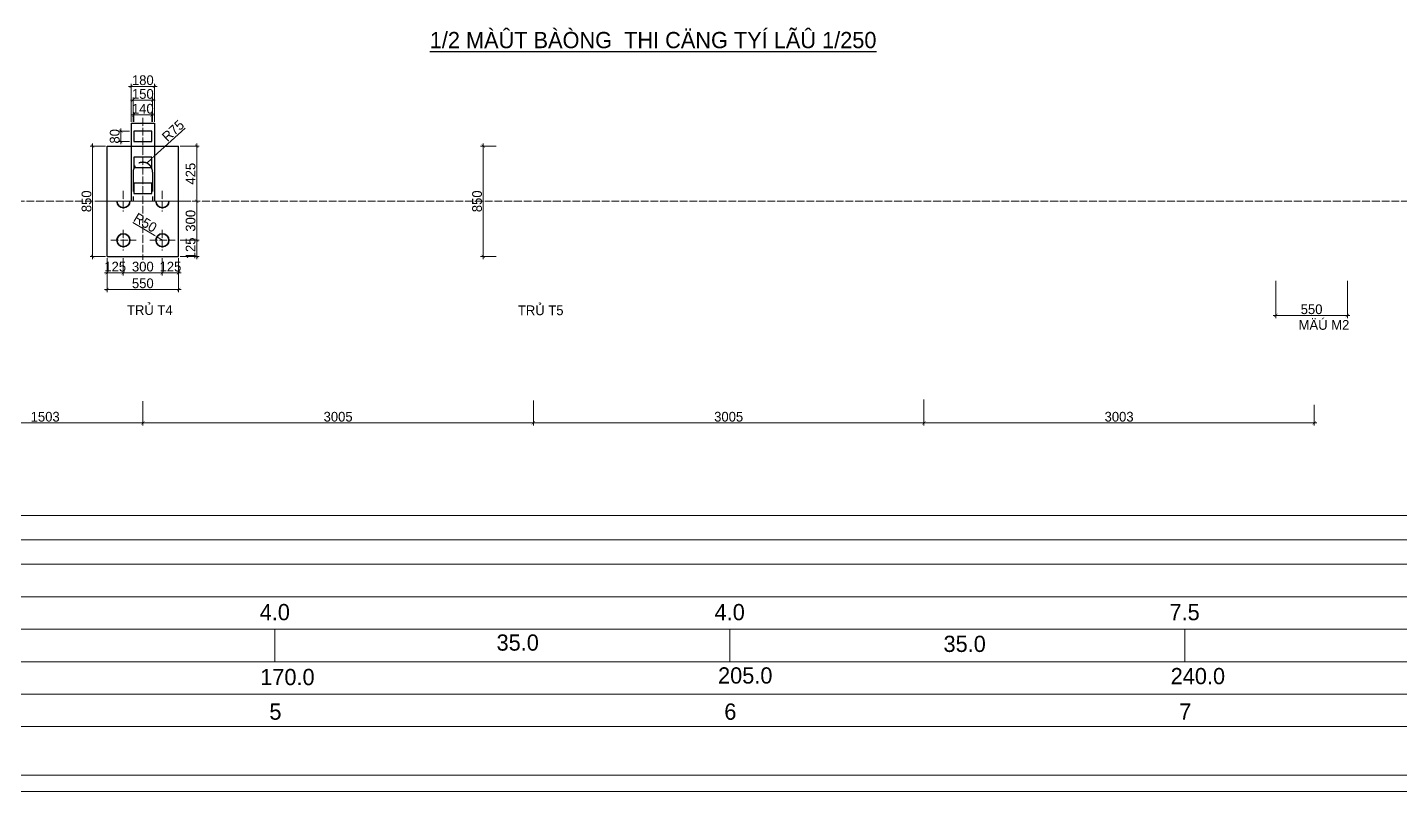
# Model space of a CAD drawing. Header units: millimetres. Extents: x -354608 to 492029, y -885357 to -234285.
# Drawn here: x -175870 to -70226, y -723828 to -665027 of the extents above; entities that cross this region are included whole.
import ezdxf

# ---------------------------------------------------------------- set-up
doc = ezdxf.new("R2010")
doc.units = ezdxf.units.MM
doc.header["$LTSCALE"] = 0.25
doc.header["$MEASUREMENT"] = 0
doc.header["$PDMODE"] = 34
doc.linetypes.add('ACAD_ISO02W100', pattern=[15, 12, -3])
doc.linetypes.add('ACAD_ISO04W100', pattern=[30, 24, -3, 0, -3])
doc.layers.get('0').update_dxf_attribs({"lineweight": 30})
for name, color, linetype, lineweight in [('!text', 130, 'Continuous', 20), ('2', 253, 'Continuous', 15), ('dam', 1, 'Continuous', 35), ('duong 1', 1, 'Continuous', 30), ('duong 3', 3, 'Continuous', 30), ('duongtam', 3, 'ACAD_ISO04W100', 18), ('dut', 2, 'ACAD_ISO02W100', 30)]:
    doc.layers.add(name, color=color, linetype=linetype, lineweight=lineweight)
doc.styles.add('K-THUOC', font='11_3664_VSWICONN.TTF')
doc.styles.get("Standard").update_dxf_attribs({"font": 'VNswitzerlandcondlight.TTF'})
doc.dimstyles.new('CHUAN TL 250', dxfattribs={"dimscale": 250, "dimtxt": 3, "dimasz": 1, "dimexe": 0.8, "dimexo": 0.5, "dimgap": 0.35, "dimtad": 1, "dimdec": 0, "dimlfac": 0.1, "dimzin": 0, "dimdsep": 46, "dimtxsty": 'K-THUOC', "dimblk": 'ARCHTICK', "dimcen": 1, "dimdle": 0.8, "dimclrd": 7, "dimclre": 7, "dimclrt": 256, "dimadec": 0, "dimazin": 0, "dimtfac": 1, "dimtdec": 0, "dimtmove": 0, "dimatfit": 3, "dimfxl": 0, "dimfrac": 2, "dimtolj": 1, "dimtzin": 0, "dimlwd": 15, "dimlwe": 15, "dimarcsym": 0})
doc.dimstyles.new('CHUAN TL 250$4', dxfattribs={"dimscale": 250, "dimtxt": 3, "dimasz": 1, "dimexe": 0.8, "dimexo": 0.5, "dimgap": 0.35, "dimtad": 1, "dimdec": 0, "dimlfac": 0.1, "dimzin": 0, "dimdsep": 46, "dimtxsty": 'K-THUOC', "dimblk1": 'ARCHTICK', "dimsah": 1, "dimcen": 1, "dimdle": 0.8, "dimclrd": 7, "dimclre": 7, "dimclrt": 256, "dimadec": 0, "dimazin": 0, "dimtfac": 1, "dimtdec": 0, "dimtmove": 0, "dimatfit": 3, "dimfxl": 0, "dimfrac": 2, "dimtolj": 1, "dimtzin": 0, "dimlwd": 15, "dimlwe": 15, "dimarcsym": 0})

# ---------------------------------------------------------------- blocks, each defined once
blk = doc.blocks.new('_ArchTick')
at = {"color": 0, "linetype": 'ByBlock', "const_width": 0.15}
blk.add_lwpolyline([(-0.5, -0.5), (0.5, 0.5)], dxfattribs=at)
blk = doc.blocks.new('*D357')
at = {"layer": '2', "color": 7, "lineweight": 15}
for p, q in [((-79819, -684530), (-79819, -687388)), ((-74319, -684530), (-74319, -687388)), ((-74119, -687188), (-80019, -687188))]:
    blk.add_line(p, q, dxfattribs=at)
at = {"layer": 'Defpoints', "color": 0}
for p in [(-79819, -684405), (-74319, -684405), (-79819, -687188)]:
    blk.add_point(p, dxfattribs=at)
at = {"layer": '2', "color": 7, "lineweight": 15, "xscale": 250, "yscale": 250, "zscale": 250, "rotation": 180}
blk.add_blockref('_ArchTick', (-79819, -687188), dxfattribs=at)
at = {"layer": '2', "color": 7, "lineweight": 15, "xscale": 250, "yscale": 250, "zscale": 250}
blk.add_blockref('_ArchTick', (-74319, -687188), dxfattribs=at)
at = {"layer": '2', "insert": (-77069, -686717), "char_height": 750, "attachment_point": 5, "style": 'K-THUOC'}
blk.add_mtext('\\A1;550', dxfattribs=at)
blk = doc.blocks.new('*D424')
at = {"layer": '2', "color": 7, "lineweight": 15}
for p, q in [((-169744, -682780), (-169744, -684106)), ((-168494, -682780), (-168494, -684106)), ((-169944, -683906), (-168294, -683906))]:
    blk.add_line(p, q, dxfattribs=at)
at = {"layer": 'Defpoints', "color": 0}
for p in [(-169744, -682655), (-168494, -682655), (-168494, -683906)]:
    blk.add_point(p, dxfattribs=at)
at = {"layer": '2', "color": 7, "lineweight": 15, "xscale": 250, "yscale": 250, "zscale": 250, "rotation": 180}
blk.add_blockref('_ArchTick', (-169744, -683906), dxfattribs=at)
at = {"layer": '2', "color": 7, "lineweight": 15, "xscale": 250, "yscale": 250, "zscale": 250}
blk.add_blockref('_ArchTick', (-168494, -683906), dxfattribs=at)
at = {"layer": '2', "insert": (-169119, -683437), "char_height": 750, "attachment_point": 5, "style": 'K-THUOC'}
blk.add_mtext('\\A1;125', dxfattribs=at)
blk = doc.blocks.new('*D425')
at = {"layer": '2', "color": 7, "lineweight": 15}
for p, q in [((-168494, -682780), (-168494, -684106)), ((-165494, -682780), (-165494, -684106)), ((-168694, -683906), (-165294, -683906))]:
    blk.add_line(p, q, dxfattribs=at)
at = {"layer": 'Defpoints', "color": 0}
for p in [(-168494, -682655), (-165494, -682655), (-165494, -683906)]:
    blk.add_point(p, dxfattribs=at)
at = {"layer": '2', "color": 7, "lineweight": 15, "xscale": 250, "yscale": 250, "zscale": 250, "rotation": 180}
blk.add_blockref('_ArchTick', (-168494, -683906), dxfattribs=at)
at = {"layer": '2', "color": 7, "lineweight": 15, "xscale": 250, "yscale": 250, "zscale": 250}
blk.add_blockref('_ArchTick', (-165494, -683906), dxfattribs=at)
at = {"layer": '2', "insert": (-166994, -683436), "char_height": 750, "attachment_point": 5, "style": 'K-THUOC'}
blk.add_mtext('\\A1;300', dxfattribs=at)
blk = doc.blocks.new('*D426')
at = {"layer": '2', "color": 7, "lineweight": 15}
for p, q in [((-165494, -682780), (-165494, -684106)), ((-164244, -682780), (-164244, -684106)), ((-165694, -683906), (-164044, -683906))]:
    blk.add_line(p, q, dxfattribs=at)
at = {"layer": 'Defpoints', "color": 0}
for p in [(-165494, -682655), (-164244, -682655), (-164244, -683906)]:
    blk.add_point(p, dxfattribs=at)
at = {"layer": '2', "color": 7, "lineweight": 15, "xscale": 250, "yscale": 250, "zscale": 250, "rotation": 180}
blk.add_blockref('_ArchTick', (-165494, -683906), dxfattribs=at)
at = {"layer": '2', "color": 7, "lineweight": 15, "xscale": 250, "yscale": 250, "zscale": 250}
blk.add_blockref('_ArchTick', (-164244, -683906), dxfattribs=at)
at = {"layer": '2', "insert": (-164869, -683437), "char_height": 750, "attachment_point": 5, "style": 'K-THUOC'}
blk.add_mtext('\\A1;125', dxfattribs=at)
blk = doc.blocks.new('*D427')
at = {"layer": '2', "color": 7, "lineweight": 15}
for p, q in [((-169744, -682780), (-169744, -685391)), ((-164244, -682780), (-164244, -685391)), ((-164044, -685191), (-169944, -685191))]:
    blk.add_line(p, q, dxfattribs=at)
at = {"layer": 'Defpoints', "color": 0}
for p in [(-169744, -682655), (-164244, -682655), (-169744, -685191)]:
    blk.add_point(p, dxfattribs=at)
at = {"layer": '2', "color": 7, "lineweight": 15, "xscale": 250, "yscale": 250, "zscale": 250, "rotation": 180}
blk.add_blockref('_ArchTick', (-169744, -685191), dxfattribs=at)
at = {"layer": '2', "color": 7, "lineweight": 15, "xscale": 250, "yscale": 250, "zscale": 250}
blk.add_blockref('_ArchTick', (-164244, -685191), dxfattribs=at)
at = {"layer": '2', "insert": (-166994, -684721), "char_height": 750, "attachment_point": 5, "style": 'K-THUOC'}
blk.add_mtext('\\A1;550', dxfattribs=at)
blk = doc.blocks.new('*D428')
at = {"layer": '2', "color": 7, "lineweight": 15}
for p, q in [((-162847, -682855), (-162847, -681205)), ((-164119, -681405), (-162647, -681405)), ((-164119, -682655), (-162647, -682655))]:
    blk.add_line(p, q, dxfattribs=at)
at = {"layer": 'Defpoints', "color": 0}
for p in [(-164244, -681405), (-162847, -681405), (-164244, -682655)]:
    blk.add_point(p, dxfattribs=at)
at = {"layer": '2', "color": 7, "lineweight": 15, "xscale": 250, "yscale": 250, "zscale": 250}
for p, rotation in [((-162847, -681405), 90), ((-162847, -682655), 270)]:
    blk.add_blockref('_ArchTick', p, dxfattribs=dict(at, rotation=rotation))
at = {"layer": '2', "insert": (-163317, -682030), "char_height": 750, "attachment_point": 5, "rotation": 90, "style": 'K-THUOC'}
blk.add_mtext('\\A1;125', dxfattribs=at)
blk = doc.blocks.new('*D429')
at = {"layer": '2', "color": 7, "lineweight": 15}
for p, q in [((-162847, -681605), (-162847, -678205)), ((-163181, -678405), (-162647, -678405)), ((-164119, -681405), (-162647, -681405))]:
    blk.add_line(p, q, dxfattribs=at)
at = {"layer": 'Defpoints', "color": 0}
for p in [(-163306, -678405), (-162847, -678405), (-164244, -681405)]:
    blk.add_point(p, dxfattribs=at)
at = {"layer": '2', "color": 7, "lineweight": 15, "xscale": 250, "yscale": 250, "zscale": 250}
for p, rotation in [((-162847, -678405), 90), ((-162847, -681405), 270)]:
    blk.add_blockref('_ArchTick', p, dxfattribs=dict(at, rotation=rotation))
at = {"layer": '2', "insert": (-163318, -679905), "char_height": 750, "attachment_point": 5, "rotation": 90, "style": 'K-THUOC'}
blk.add_mtext('\\A1;300', dxfattribs=at)
blk = doc.blocks.new('*D430')
at = {"layer": '2', "color": 7, "lineweight": 15}
for p, q in [((-162847, -678605), (-162847, -673955)), ((-164119, -674155), (-162647, -674155)), ((-163181, -678405), (-162647, -678405))]:
    blk.add_line(p, q, dxfattribs=at)
at = {"layer": 'Defpoints', "color": 0}
for p in [(-164244, -674155), (-162847, -674155), (-163306, -678405)]:
    blk.add_point(p, dxfattribs=at)
at = {"layer": '2', "color": 7, "lineweight": 15, "xscale": 250, "yscale": 250, "zscale": 250}
for p, rotation in [((-162847, -674155), 90), ((-162847, -678405), 270)]:
    blk.add_blockref('_ArchTick', p, dxfattribs=dict(at, rotation=rotation))
at = {"layer": '2', "insert": (-163317, -676280), "char_height": 750, "attachment_point": 5, "rotation": 90, "style": 'K-THUOC'}
blk.add_mtext('\\A1;425', dxfattribs=at)
blk = doc.blocks.new('*D431')
at = {"layer": '2', "color": 7, "lineweight": 15}
for p, q in [((-170854, -673955), (-170854, -682855)), ((-169869, -674155), (-171054, -674155)), ((-169869, -682655), (-171054, -682655))]:
    blk.add_line(p, q, dxfattribs=at)
at = {"layer": 'Defpoints', "color": 0}
for p in [(-169744, -674155), (-170854, -682655), (-169744, -682655)]:
    blk.add_point(p, dxfattribs=at)
at = {"layer": '2', "color": 7, "lineweight": 15, "xscale": 250, "yscale": 250, "zscale": 250}
for p, rotation in [((-170854, -674155), 90), ((-170854, -682655), 270)]:
    blk.add_blockref('_ArchTick', p, dxfattribs=dict(at, rotation=rotation))
at = {"layer": '2', "insert": (-171324, -678405), "char_height": 750, "attachment_point": 5, "rotation": 90, "style": 'K-THUOC'}
blk.add_mtext('\\A1;850', dxfattribs=at)
blk = doc.blocks.new('*D432')
at = {"layer": '2', "color": 7, "lineweight": 15}
for p, q in [((-167756, -680025), (-166129, -681009)), ((-165487, -681397), (-165915, -681139))]:
    blk.add_line(p, q, dxfattribs=at)
at = {"layer": '2', "color": 7}
blk.add_solid([(-166107, -680974), (-166150, -681045), (-165915, -681139)], dxfattribs=at)
at = {"layer": 'Defpoints', "color": 0}
for p in [(-165915, -681139), (-165487, -681397)]:
    blk.add_point(p, dxfattribs=at)
at = {"layer": '2', "insert": (-166806, -680050), "char_height": 750, "attachment_point": 5, "rotation": 328.83109, "style": 'K-THUOC'}
blk.add_mtext('\\A1;R50', dxfattribs=at)
blk = doc.blocks.new('*D433')
at = {"layer": '2', "color": 7, "lineweight": 15}
for p, q in [((-167894, -671756), (-166094, -671756)), ((-167694, -672280), (-167694, -671556)), ((-166294, -672280), (-166294, -671556))]:
    blk.add_line(p, q, dxfattribs=at)
at = {"layer": 'Defpoints', "color": 0}
for p in [(-166294, -671756), (-167694, -672405), (-166294, -672405)]:
    blk.add_point(p, dxfattribs=at)
at = {"layer": '2', "color": 7, "lineweight": 15, "xscale": 250, "yscale": 250, "zscale": 250, "rotation": 180}
blk.add_blockref('_ArchTick', (-167694, -671756), dxfattribs=at)
at = {"layer": '2', "color": 7, "lineweight": 15, "xscale": 250, "yscale": 250, "zscale": 250}
blk.add_blockref('_ArchTick', (-166294, -671756), dxfattribs=at)
at = {"layer": '2', "insert": (-166994, -671286), "char_height": 750, "attachment_point": 5, "style": 'K-THUOC'}
blk.add_mtext('\\A1;140', dxfattribs=at)
blk = doc.blocks.new('*D434')
at = {"layer": '2', "color": 7, "lineweight": 15}
for p, q in [((-166044, -670619), (-167944, -670619)), ((-167744, -672280), (-167744, -670419)), ((-166244, -672280), (-166244, -670419))]:
    blk.add_line(p, q, dxfattribs=at)
at = {"layer": 'Defpoints', "color": 0}
for p in [(-167744, -670619), (-167744, -672405), (-166244, -672405)]:
    blk.add_point(p, dxfattribs=at)
at = {"layer": '2', "color": 7, "lineweight": 15, "xscale": 250, "yscale": 250, "zscale": 250, "rotation": 180}
blk.add_blockref('_ArchTick', (-167744, -670619), dxfattribs=at)
at = {"layer": '2', "color": 7, "lineweight": 15, "xscale": 250, "yscale": 250, "zscale": 250}
blk.add_blockref('_ArchTick', (-166244, -670619), dxfattribs=at)
at = {"layer": '2', "insert": (-166994, -670149), "char_height": 750, "attachment_point": 5, "style": 'K-THUOC'}
blk.add_mtext('\\A1;150', dxfattribs=at)
blk = doc.blocks.new('*D435')
at = {"layer": '2', "color": 7, "lineweight": 15}
for p, q in [((-165894, -669562), (-168094, -669562)), ((-167894, -672280), (-167894, -669362)), ((-166094, -672280), (-166094, -669362))]:
    blk.add_line(p, q, dxfattribs=at)
at = {"layer": 'Defpoints', "color": 0}
for p in [(-167894, -669562), (-167894, -672405), (-166094, -672405)]:
    blk.add_point(p, dxfattribs=at)
at = {"layer": '2', "color": 7, "lineweight": 15, "xscale": 250, "yscale": 250, "zscale": 250, "rotation": 180}
blk.add_blockref('_ArchTick', (-167894, -669562), dxfattribs=at)
at = {"layer": '2', "color": 7, "lineweight": 15, "xscale": 250, "yscale": 250, "zscale": 250}
blk.add_blockref('_ArchTick', (-166094, -669562), dxfattribs=at)
at = {"layer": '2', "insert": (-166994, -669091), "char_height": 750, "attachment_point": 5, "style": 'K-THUOC'}
blk.add_mtext('\\A1;180', dxfattribs=at)
blk = doc.blocks.new('*D436')
at = {"layer": '2', "color": 7, "lineweight": 15}
for p, q in [((-168685, -674005), (-168685, -672805)), ((-168019, -673005), (-168885, -673005)), ((-168019, -673805), (-168885, -673805))]:
    blk.add_line(p, q, dxfattribs=at)
at = {"layer": 'Defpoints', "color": 0}
for p in [(-168685, -673005), (-167894, -673005), (-167894, -673805)]:
    blk.add_point(p, dxfattribs=at)
at = {"layer": '2', "color": 7, "lineweight": 15, "xscale": 250, "yscale": 250, "zscale": 250}
for p, rotation in [((-168685, -673005), 90), ((-168685, -673805), 270)]:
    blk.add_blockref('_ArchTick', p, dxfattribs=dict(at, rotation=rotation))
at = {"layer": '2', "insert": (-169155, -673405), "char_height": 750, "attachment_point": 5, "rotation": 90, "style": 'K-THUOC'}
blk.add_mtext('\\A1;80', dxfattribs=at)
blk = doc.blocks.new('*D459')
at = {"layer": '2', "color": 7, "lineweight": 15}
for p, q in [((-140804, -673955), (-140804, -682855)), ((-139819, -674155), (-141004, -674155)), ((-139819, -682655), (-141004, -682655))]:
    blk.add_line(p, q, dxfattribs=at)
at = {"layer": 'Defpoints', "color": 0}
for p in [(-139694, -674155), (-140804, -682655), (-139694, -682655)]:
    blk.add_point(p, dxfattribs=at)
at = {"layer": '2', "color": 7, "lineweight": 15, "xscale": 250, "yscale": 250, "zscale": 250}
for p, rotation in [((-140804, -674155), 90), ((-140804, -682655), 270)]:
    blk.add_blockref('_ArchTick', p, dxfattribs=dict(at, rotation=rotation))
at = {"layer": '2', "insert": (-141274, -678405), "char_height": 750, "attachment_point": 5, "rotation": 90, "style": 'K-THUOC'}
blk.add_mtext('\\A1;850', dxfattribs=at)
blk = doc.blocks.new('*D488')
at = {"layer": '2', "color": 7, "lineweight": 15}
for p, q in [((-182019, -692519), (-182019, -695658)), ((-166994, -693779), (-166994, -695658)), ((-182219, -695458), (-166794, -695458))]:
    blk.add_line(p, q, dxfattribs=at)
at = {"layer": 'Defpoints', "color": 0}
for p in [(-182019, -692394), (-166994, -693654), (-166994, -695458)]:
    blk.add_point(p, dxfattribs=at)
at = {"layer": '2', "color": 7, "lineweight": 15, "xscale": 250, "yscale": 250, "zscale": 250, "rotation": 180}
blk.add_blockref('_ArchTick', (-182019, -695458), dxfattribs=at)
at = {"layer": '2', "color": 7, "lineweight": 15, "xscale": 250, "yscale": 250, "zscale": 250}
blk.add_blockref('_ArchTick', (-166994, -695458), dxfattribs=at)
at = {"layer": '2', "insert": (-174506, -694988), "char_height": 750, "attachment_point": 5, "style": 'K-THUOC'}
blk.add_mtext('\\A1;1503', dxfattribs=at)
blk = doc.blocks.new('*D489')
at = {"layer": '2', "color": 7, "lineweight": 15}
for p, q in [((-166994, -693779), (-166994, -695658)), ((-136944, -693725), (-136944, -695658)), ((-167194, -695458), (-136744, -695458))]:
    blk.add_line(p, q, dxfattribs=at)
at = {"layer": 'Defpoints', "color": 0}
for p in [(-166994, -693654), (-136944, -693600), (-136944, -695458)]:
    blk.add_point(p, dxfattribs=at)
at = {"layer": '2', "color": 7, "lineweight": 15, "xscale": 250, "yscale": 250, "zscale": 250, "rotation": 180}
blk.add_blockref('_ArchTick', (-166994, -695458), dxfattribs=at)
at = {"layer": '2', "color": 7, "lineweight": 15, "xscale": 250, "yscale": 250, "zscale": 250}
blk.add_blockref('_ArchTick', (-136944, -695458), dxfattribs=at)
at = {"layer": '2', "insert": (-151969, -694988), "char_height": 750, "attachment_point": 5, "style": 'K-THUOC'}
blk.add_mtext('\\A1;3005', dxfattribs=at)
blk = doc.blocks.new('*D490')
at = {"layer": '2', "color": 7, "lineweight": 15}
for p, q in [((-136944, -693725), (-136944, -695658)), ((-106894, -693668), (-106894, -695658)), ((-137144, -695458), (-106694, -695458))]:
    blk.add_line(p, q, dxfattribs=at)
at = {"layer": 'Defpoints', "color": 0}
for p in [(-136944, -693600), (-106894, -693543), (-106894, -695458)]:
    blk.add_point(p, dxfattribs=at)
at = {"layer": '2', "color": 7, "lineweight": 15, "xscale": 250, "yscale": 250, "zscale": 250, "rotation": 180}
blk.add_blockref('_ArchTick', (-136944, -695458), dxfattribs=at)
at = {"layer": '2', "color": 7, "lineweight": 15, "xscale": 250, "yscale": 250, "zscale": 250}
blk.add_blockref('_ArchTick', (-106894, -695458), dxfattribs=at)
at = {"layer": '2', "insert": (-121919, -694988), "char_height": 750, "attachment_point": 5, "style": 'K-THUOC'}
blk.add_mtext('\\A1;3005', dxfattribs=at)
blk = doc.blocks.new('*D491')
at = {"layer": '2', "color": 7, "lineweight": 15}
for p, q in [((-106894, -693668), (-106894, -695658)), ((-76869, -694060), (-76869, -695658)), ((-107094, -695458), (-76669, -695458))]:
    blk.add_line(p, q, dxfattribs=at)
at = {"layer": 'Defpoints', "color": 0}
for p in [(-106894, -693543), (-76869, -693935), (-76869, -695458)]:
    blk.add_point(p, dxfattribs=at)
at = {"layer": '2', "color": 7, "lineweight": 15, "xscale": 250, "yscale": 250, "zscale": 250, "rotation": 180}
blk.add_blockref('_ArchTick', (-106894, -695458), dxfattribs=at)
at = {"layer": '2', "color": 7, "lineweight": 15, "xscale": 250, "yscale": 250, "zscale": 250}
blk.add_blockref('_ArchTick', (-76869, -695458), dxfattribs=at)
at = {"layer": '2', "insert": (-91881, -694988), "char_height": 750, "attachment_point": 5, "style": 'K-THUOC'}
blk.add_mtext('\\A1;3003', dxfattribs=at)
blk = doc.blocks.new('*D769')
at = {"layer": '2', "color": 7, "lineweight": 15}
for p, q in [((-163744, -672767), (-166143, -674960)), ((-166697, -675466), (-166328, -675129))]:
    blk.add_line(p, q, dxfattribs=at)
at = {"layer": '2', "color": 7}
blk.add_solid([(-166171, -674929), (-166115, -674991), (-166328, -675129)], dxfattribs=at)
at = {"layer": 'Defpoints', "color": 0}
for p in [(-166697, -675466), (-166328, -675129)]:
    blk.add_point(p, dxfattribs=at)
at = {"layer": '2', "insert": (-164667, -672975), "char_height": 750, "attachment_point": 5, "rotation": 42.43525, "style": 'K-THUOC'}
blk.add_mtext('\\A1;R75', dxfattribs=at)

msp = doc.modelspace()

# ---------------------------------------------------------------- linework, layer by layer
at = {"layer": '!text', "color": 2}
for p, q in [((-348026.9, -702583.8), (-44123.6, -702583.8)), ((-326744.5, -704458.8), (-46354.9, -704458.8)), ((-348026.9, -706333.8), (-44123.6, -706333.8)), ((-348026.9, -708833.8), (-44123.6, -708833.8)), ((-348026.9, -711333.8), (-44123.6, -711333.8)), ((-156830.6, -713833.8), (-156830.6, -711333.8)), ((-121830.6, -713833.8), (-121830.6, -711333.8)), ((-86830.6, -713833.8), (-86830.6, -711333.8)), ((-348026.9, -713833.8), (-44123.6, -713833.8)), ((-348026.9, -716333.8), (-44123.6, -716333.8)), ((-348026.9, -718833.8), (-44123.6, -718833.8))]:
    msp.add_line(p, q, dxfattribs=at)
at = {"layer": '2', "color": 3, "lineweight": 5}
for p, q in [((-348358.2, -722578.1), (76972.9, -722578.1)), ((-354608.2, -723828.1), (78222.9, -723828.1))]:
    msp.add_line(p, q, dxfattribs=at)
at = {"layer": 'dam'}
for centre in [(-168487, -681405), (-165487, -681405)]:
    msp.add_circle(centre, 500, dxfattribs=at)
for centre in [(-168487, -678405), (-165487, -678405)]:
    msp.add_arc(centre, 500, 180, 0, dxfattribs=at)
at = {"layer": 'duong 1'}
for p, q in [((-167893.6, -672405), (-167893.6, -678405)), ((-167893.6, -672405), (-166093.6, -672405)), ((-166093.6, -672405), (-166093.6, -678405)), ((-169743.6, -682655), (-169743.6, -674155)), ((-169743.6, -674155), (-164243.6, -674155)), ((-164243.6, -682655), (-164243.6, -674155)), ((-169743.6, -682655), (-164243.6, -682655))]:
    msp.add_line(p, q, dxfattribs=at)
for points in [[(-167693.6, -673805), (-166293.6, -673805), (-166293.6, -673005), (-167693.6, -673005)], [(-167693.6, -675805), (-166293.6, -675805), (-166293.6, -675005), (-167693.6, -675005)], [(-167693.6, -677805), (-166293.6, -677805), (-166293.6, -677005), (-167693.6, -677005)]]:
    msp.add_lwpolyline(points, close=True, dxfattribs=at)
at = {"layer": 'duongtam', "ltscale": 100}
for p, q in [((-166993.6, -671991.6), (-166993.6, -682904.2)), ((-168493.6, -677607.4), (-168493.6, -679202.6)), ((-165493.6, -677607.4), (-165493.6, -679202.6)), ((-328961.3, -678405), (-42780.8, -678405)), ((-170494.5, -678405), (-163305.9, -678405)), ((-169463.6, -678405), (-167510.3, -678405)), ((-166463.6, -678405), (-164510.3, -678405)), ((-168493.6, -680607.4), (-168493.6, -682202.6)), ((-165493.6, -680607.4), (-165493.6, -682202.6)), ((-169463.6, -681405), (-167510.3, -681405)), ((-166463.6, -681405), (-164510.3, -681405))]:
    msp.add_line(p, q, dxfattribs=at)
at = {"layer": 'dut', "ltscale": 500}
for p, q in [((-167743.6, -676155), (-167743.6, -678405)), ((-166243.6, -676155), (-166243.6, -678405))]:
    msp.add_line(p, q, dxfattribs=at)
msp.add_arc((-166993.6, -676155), 750, 0, 180, dxfattribs=at)

# ---------------------------------------------------------------- texts
at = {"layer": 'duong 3', "width": 50000, "attachment_point": 1}
for s, insert, char_height in [('{\\L1/2 MÀÛT BÀÒNG  THI CÄNG TYÍ LÃÛ 1/250}', (-144917.8, -665372.2), 1250), ('TRUÛ T4', (-168208.5, -686400), 750), ('TRUÛ T5', (-138135.1, -686419.1), 750), ('MÄÚ M2', (-78066.8, -687543.5), 750), ('4.0', (-158001.3, -709394.6), 1250), ('4.0', (-123001.3, -709394.6), 1250), ('7.5', (-88001.3, -709394.6), 1250), ('35.0', (-139776.4, -711735.3), 1250), ('35.0', (-105387.9, -711836.8), 1250), ('170.0', (-157959.7, -714390), 1250), ('205.0', (-122734.8, -714269.3), 1250), ('240.0', (-87909.8, -714318.5), 1250), ('5', (-157254.4, -717052.5), 1250), ('6', (-122254.4, -717052.5), 1250), ('7', (-87254.4, -717052.5), 1250)]:
    msp.add_mtext(s, dxfattribs=dict(at, insert=insert, char_height=char_height))

# ---------------------------------------------------------------- dimensions: what is measured, and where the dimension line sits
at = {"layer": '2'}
for base, p1, p2, picture, middle in [((-167893.6, -669561.6), (-166093.6, -672405), (-167893.6, -672405), '*D435', (-166993.6, -669091.3)), ((-169743.6, -685190.9), (-164243.6, -682655), (-169743.6, -682655), '*D427', (-166993.6, -684720.6)), ((-165493.6, -683906.5), (-168493.6, -682655), (-165493.6, -682655), '*D425', (-166993.6, -683436.2)), ((-79818.6, -687187.6), (-74318.6, -684405), (-79818.6, -684405), '*D357', (-77068.6, -686717.4)), ((-166993.6132984, -695458.2502011), (-182018.6132984, -692393.7061397), (-166993.6132984, -693653.8707935), '*D488', (-174506.1132984, -694987.9579933)), ((-136943.6, -695458.3), (-166993.6, -693653.9), (-136943.6, -693599.5), '*D489', (-151968.6, -694988)), ((-106893.6, -695458.3), (-136943.6, -693599.5), (-106893.6, -693543.4), '*D490', (-121918.6, -694988)), ((-76868.6132984, -695458.2502011), (-106893.6132984, -693543.4439939), (-76868.6132984, -693935.3229581), '*D491', (-91881.1132984, -694987.9579933))]:
    dim = msp.add_linear_dim(base=base, p1=p1, p2=p2, dimstyle='CHUAN TL 250', dxfattribs=at)
    dim.commit()
    dim.dimension.update_dxf_attribs({"geometry": picture, "text_midpoint": middle})
for base, p1, p2, picture, middle in [((-167743.6, -670619), (-166243.6, -672405), (-167743.6, -672405), '*D434', (-166993.6, -670619)), ((-166293.6, -671756.2), (-167693.6, -672405), (-166293.6, -672405), '*D433', (-166993.6, -671756.2)), ((-168493.6, -683906.5), (-169743.6, -682655), (-168493.6, -682655), '*D424', (-169118.6, -683906.5)), ((-164243.6, -683906.5), (-165493.6, -682655), (-164243.6, -682655), '*D426', (-164868.6, -683906.5))]:
    dim = msp.add_linear_dim(base=base, p1=p1, p2=p2, dimstyle='CHUAN TL 250', dxfattribs=at)
    dim.commit()
    dim.dimension.update_dxf_attribs({"geometry": picture, "text_midpoint": middle, "dimtype": 160})
for base, p1, p2, picture, middle in [((-168685.2, -673005), (-167893.6, -673805), (-167893.6, -673005), '*D436', (-168685.2, -673405)), ((-162847.5, -681405), (-164243.6, -682655), (-164243.6, -681405), '*D428', (-162847.5, -682030))]:
    dim = msp.add_linear_dim(base=base, p1=p1, p2=p2, angle=90, dimstyle='CHUAN TL 250', dxfattribs=at)
    dim.commit()
    dim.dimension.update_dxf_attribs({"geometry": picture, "text_midpoint": middle, "dimtype": 160})
dim = msp.add_radius_dim(center=(-166696.7, -675466.2), mpoint=(-166327.7, -675128.9), text='R75', dimstyle='CHUAN TL 250$4', dxfattribs=at)
dim.commit()
dim.dimension.update_dxf_attribs({"geometry": '*D769', "text_midpoint": (-164350.5, -673321.2), "dimtype": 164})
for base, p1, p2, picture, middle in [((-170853.8, -682655), (-169743.6, -674155), (-169743.6, -682655), '*D431', (-171324.1, -678405)), ((-162847.5, -674155), (-163305.9, -678405), (-164243.6, -674155), '*D430', (-163317, -676280)), ((-140803.8, -682655), (-139693.6, -674155), (-139693.6, -682655), '*D459', (-141274.1, -678405)), ((-162847.5, -678405), (-164243.6, -681405), (-163305.9, -678405), '*D429', (-163317.8, -679905))]:
    dim = msp.add_linear_dim(base=base, p1=p1, p2=p2, angle=90, dimstyle='CHUAN TL 250', dxfattribs=at)
    dim.commit()
    dim.dimension.update_dxf_attribs({"geometry": picture, "text_midpoint": middle})
dim = msp.add_radius_dim(center=(-165487, -681397.5), mpoint=(-165914.8, -681138.7), dimstyle='CHUAN TL 250$4', dxfattribs=at)
dim.commit()
dim.dimension.update_dxf_attribs({"geometry": '*D432', "text_midpoint": (-166805.8, -680050.1)})

doc.saveas('drawing.dxf')
